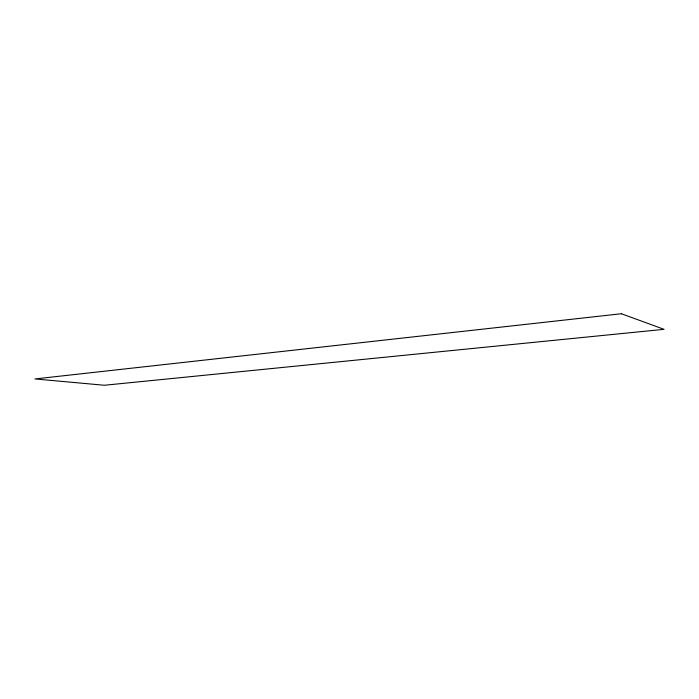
<?xml version="1.0" encoding="UTF-8"?>
<svg xmlns="http://www.w3.org/2000/svg" width="699" height="699" viewBox="0 0 699 699"><rect width="100%" height="100%" fill="white"/><g stroke="black" fill="none" stroke-linecap="round" stroke-linejoin="round"><path stroke-width="1.05" d="M621.385 313.737L34.95 378.937L104.387 385.263L664.05 329.334L621.385 313.737"/></g></svg>
